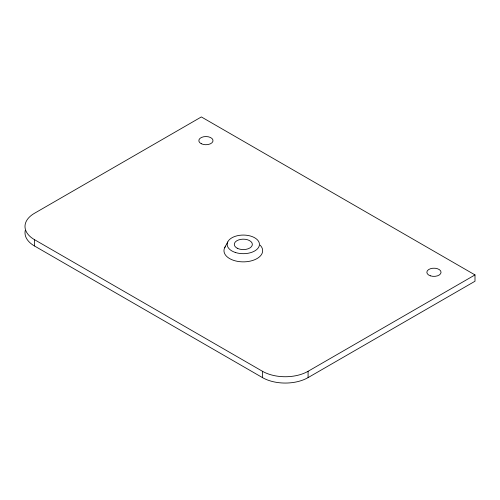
<?xml version="1.0" encoding="UTF-8"?>
<svg xmlns="http://www.w3.org/2000/svg" width="500" height="500" viewBox="0 0 500 500"><rect width="100%" height="100%" fill="white"/><g stroke="black" fill="none" stroke-linecap="round" stroke-linejoin="round"><path stroke-width="0.75" d="M224.631 247.806L227.744 241.969M475 274.919L201.363 116.938L34.444 213.306A32.25 18.619 0 0 0 34.444 239.638L262.475 371.287A32.25 18.619 0 0 0 308.081 371.287L475 274.919L475 281.238L308.081 377.606A32.25 18.619 0 0 1 262.475 377.606L34.444 245.956A32.25 18.619 0 0 1 25.275 230.362M308.081 371.287L308.081 377.606M262.475 371.287L262.475 377.606M34.444 239.638L34.444 245.956M260.075 245.113A19.35 11.169 0 0 1 244.331 261.85A19.35 11.169 0 0 1 225.644 246.15M235.256 252.438A16.125 9.306 0 0 0 259.444 244.375A16.125 9.306 0 0 0 235.256 236.312A16.125 9.306 0 0 0 235.256 252.438M237.219 248.219A9.031 5.213 0 0 0 252.138 245.506A9.031 5.213 0 0 0 240.606 239.406A9.031 5.213 0 0 0 237.219 248.219M430.406 275.837A7.094 4.094 0 0 0 441.05 272.288A7.094 4.094 0 0 0 430.406 268.738A7.094 4.094 0 0 0 430.406 275.837M201.269 143.725A7.094 4.094 0 0 0 212.887 141.419A7.094 4.094 0 0 0 203.612 136.762A7.094 4.094 0 0 0 201.269 143.725"/></g></svg>
